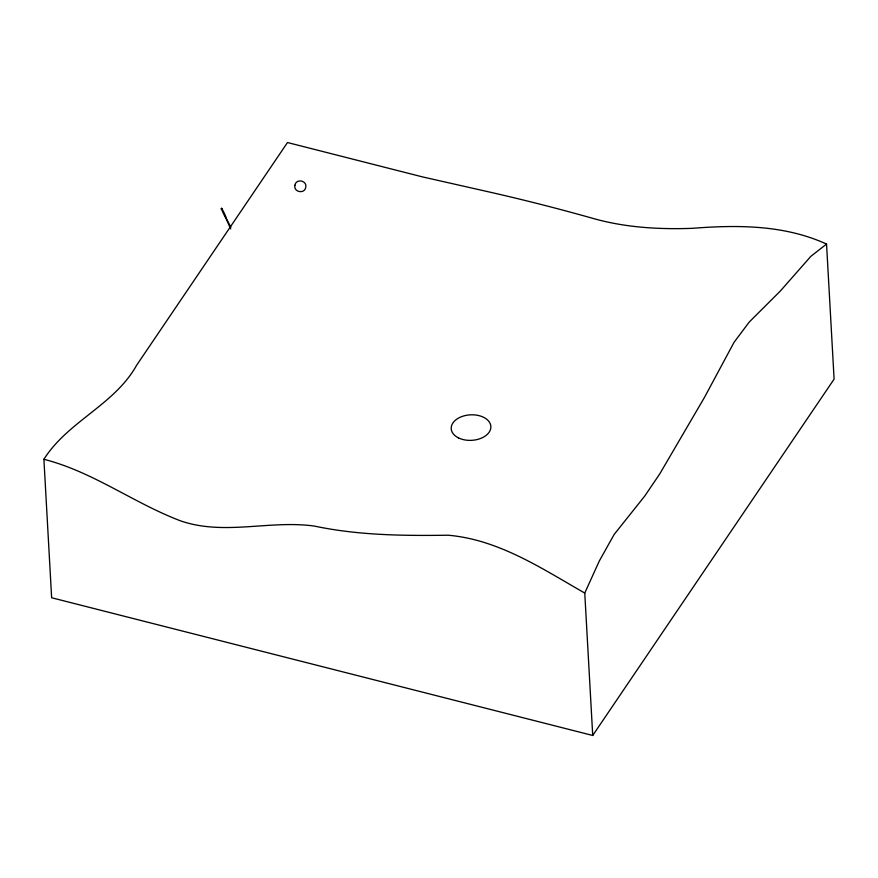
<?xml version="1.0" encoding="UTF-8"?>
<svg xmlns="http://www.w3.org/2000/svg" width="878" height="878" viewBox="0 0 878 878"><rect width="100%" height="100%" fill="white"/><g stroke="black" fill="none" stroke-linecap="round" stroke-linejoin="round"><path stroke-width="1.32" d="M592.727 735.468L584.759 593.067L599.301 561.009L614.15 534.45L644.671 496.136L659.751 473.911L704.474 397.405L734.052 342.332L749.252 322.028L780.191 291.189L810.899 256.288L826.549 244.062C784.416 224.801 737.586 224.801 692.325 228.324C658.489 229.553 624.412 227.512 591.739 218.051A1704.396 1172.503 34.1 0 0 490.286 192.227L422.757 176.961L287.49 142.532L136.628 365.248C114.403 405.054 68.001 421.166 43.9 459.293L51.637 597.753L592.727 735.468L834.1 379.12L826.549 244.062M43.9 459.293C92.991 471.782 133.785 503.138 180.692 520.906C224.252 535.898 269.755 519.864 314.324 526.065C358.367 535.382 403.375 535.854 448.186 535.218C498.836 539.652 541.803 568.527 584.759 593.067M230.914 227.303L225.086 216.229L230.662 228.949M225.35 215.417C216.131 196.474 225.822 220.971 225.723 216.416M221.069 209.041L222.057 208.514M294.898 185.28C293.329 192.216 304.71 194.334 305.753 187.31C307.322 180.374 295.941 178.256 294.898 185.28M458.525 437.924A19.865 12.775 -3.2 0 0 490.626 428.958A19.865 12.775 -3.2 0 0 463.924 415.887A19.865 12.775 -3.2 0 0 458.525 437.924"/></g></svg>
